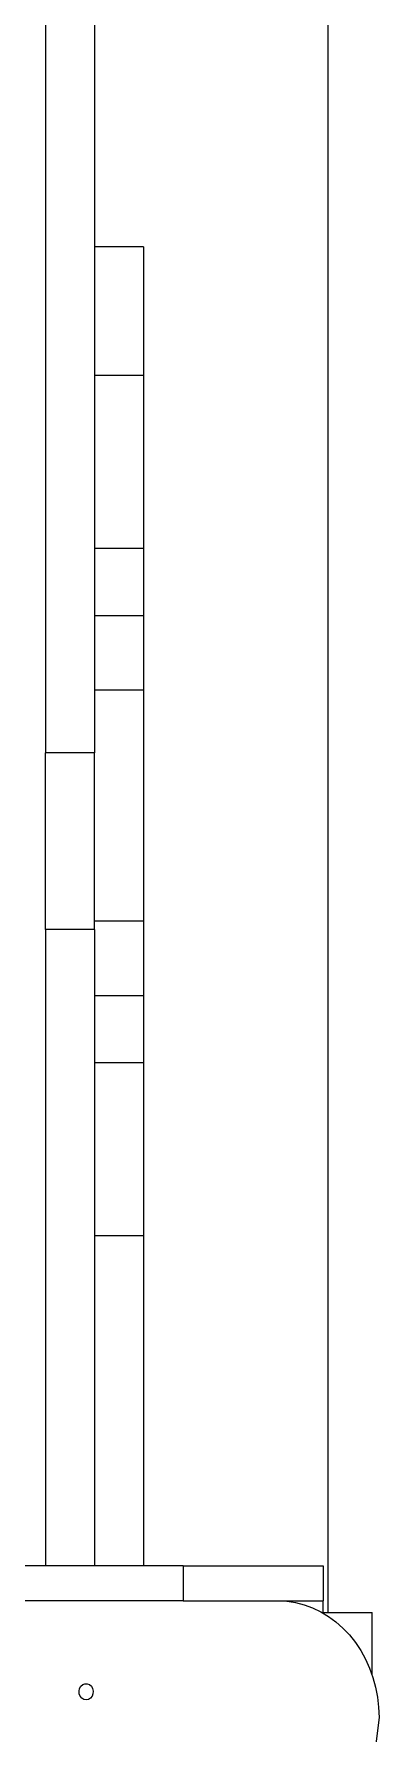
# Model space of a CAD drawing. Header units: millimetres. Extents: x -9796 to 8770, y -5907 to 5265.
# Drawn here: x 5914 to 6062, y 336 to 1064 of the extents above; entities that cross this region are included whole.
import ezdxf

# ---------------------------------------------------------------- set-up
doc = ezdxf.new("R2010")
doc.units = ezdxf.units.MM
doc.layers.add('DIKOM_ОБЪЕКТ', color=7, linetype='Continuous')

msp = doc.modelspace()

# ---------------------------------------------------------------- linework, layer by layer
at = {"layer": 'DIKOM_ОБЪЕКТ', "color": 7, "linetype": 'Continuous', "lineweight": 15}
for p, q in [((6040.14, 1738.85), (6040.14, 387.22)), ((5919.14, 1372.05), (5919.14, 755.65)), ((5940.14, 1372.05), (5940.14, 755.65)), ((5961.14, 972.61), (5940.14, 972.61)), ((5961.14, 972.61), (5961.14, 917.57)), ((5940.14, 917.57), (5961.14, 917.57)), ((5961.14, 917.57), (5961.14, 843.34)), ((5961.14, 843.34), (5940.14, 843.34)), ((5961.14, 843.34), (5961.14, 814.63)), ((5940.14, 814.63), (5961.14, 814.63)), ((5961.14, 814.63), (5961.14, 782.61)), ((5961.14, 782.61), (5940.14, 782.61)), ((5961.14, 782.61), (5961.14, 683.64)), ((5940.14, 755.65), (5919.14, 755.65)), ((5919.14, 680.05), (5919.14, 755.65)), ((5940.14, 680.05), (5940.14, 755.65)), ((5940.14, 680.05), (5919.14, 680.05)), ((5919.14, 680.05), (5919.14, 407.22)), ((5940.14, 683.64), (5961.14, 683.64)), ((5940.14, 680.05), (5940.14, 407.22)), ((5961.14, 683.64), (5961.14, 651.62)), ((5961.14, 651.62), (5940.14, 651.62)), ((5961.14, 651.62), (5961.14, 622.91)), ((5940.14, 622.91), (5961.14, 622.91)), ((5961.14, 622.91), (5961.14, 548.68)), ((5961.14, 548.68), (5940.14, 548.68)), ((5961.14, 548.68), (5961.14, 407.22)), ((5978.09, 407.22), (5737.78, 407.22)), ((5978.09, 407.22), (5978.09, 392.22)), ((5978.09, 407.22), (6038.14, 407.22)), ((6038.14, 407.22), (6038.14, 392.22)), ((6038.14, 407.22), (6038.14, 392.22)), ((6038.14, 407.22), (6038.14, 407.22)), ((5978.09, 392.22), (5648.09, 392.22)), ((5978.09, 392.22), (6038.14, 392.22)), ((6038.14, 386.97), (6038.14, 392.22)), ((6038.14, 387.22), (6059.14, 387.22)), ((6059.14, 360.47), (6059.14, 387.22))]:
    msp.add_line(p, q, dxfattribs=at)
at = {"layer": 'DIKOM_ОБЪЕКТ', "color": 7, "linetype": 'Continuous', "lineweight": 15, "flags": 128}
for points in [[(6018.82, 392.22), (6022.59, 392.03), (6026.34, 391.46), (6030.03, 390.52), (6033.63, 389.21), (6037.12, 387.54), (6040.48, 385.52), (6043.66, 383.18), (6046.66, 380.52), (6049.45, 377.58), (6052, 374.36), (6054.3, 370.9), (6056.33, 367.22), (6058.08, 363.35), (6059.52, 359.32), (6060.66, 355.16), (6061.48, 350.9), (6061.97, 346.58), (6062.13, 342.22)], [(5936.52, 349.72), (5935.54, 349.91), (5934.66, 350.46), (5933.98, 351.31), (5933.58, 352.36), (5933.5, 353.51), (5933.74, 354.63), (5934.29, 355.59), (5935.08, 356.3), (5936.02, 356.67), (5937.02, 356.67), (5937.96, 356.3), (5938.75, 355.59), (5939.3, 354.63), (5939.54, 353.51), (5939.46, 352.36), (5939.06, 351.31), (5938.38, 350.46), (5937.51, 349.91), (5936.52, 349.72)], [(6062.13, 342.22), (6058.27, 311.66)]]:
    msp.add_lwpolyline(points, dxfattribs=at)

doc.saveas('drawing.dxf')
